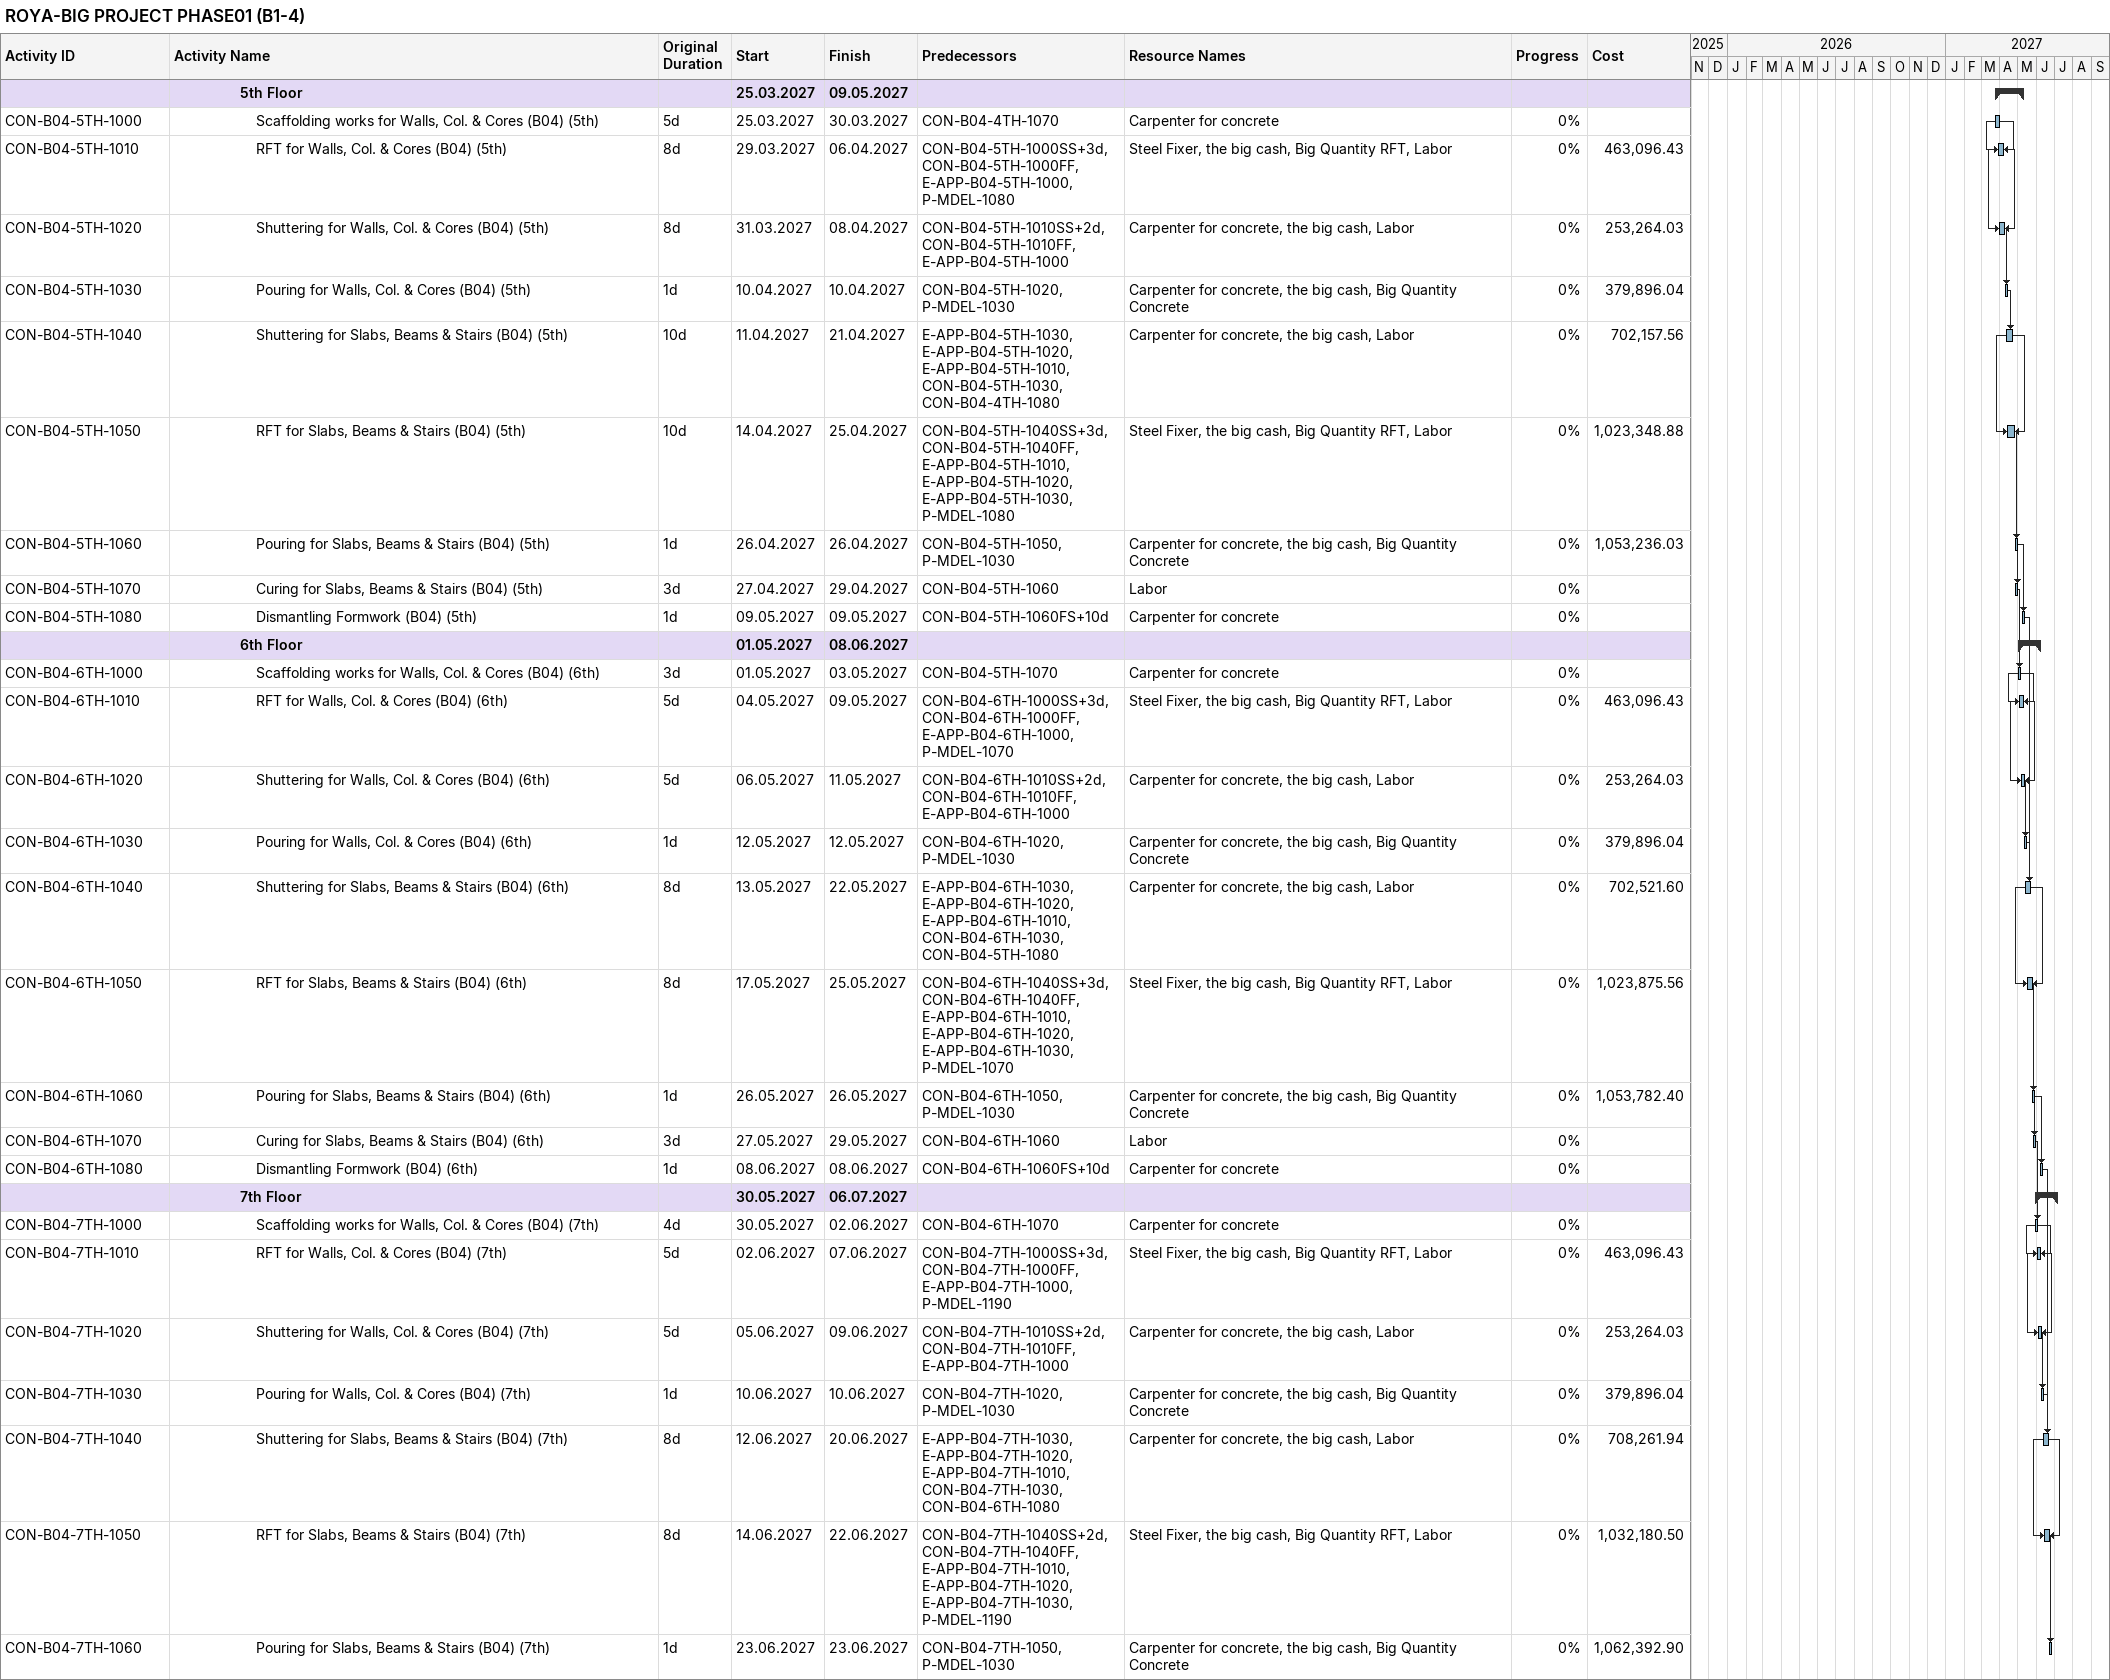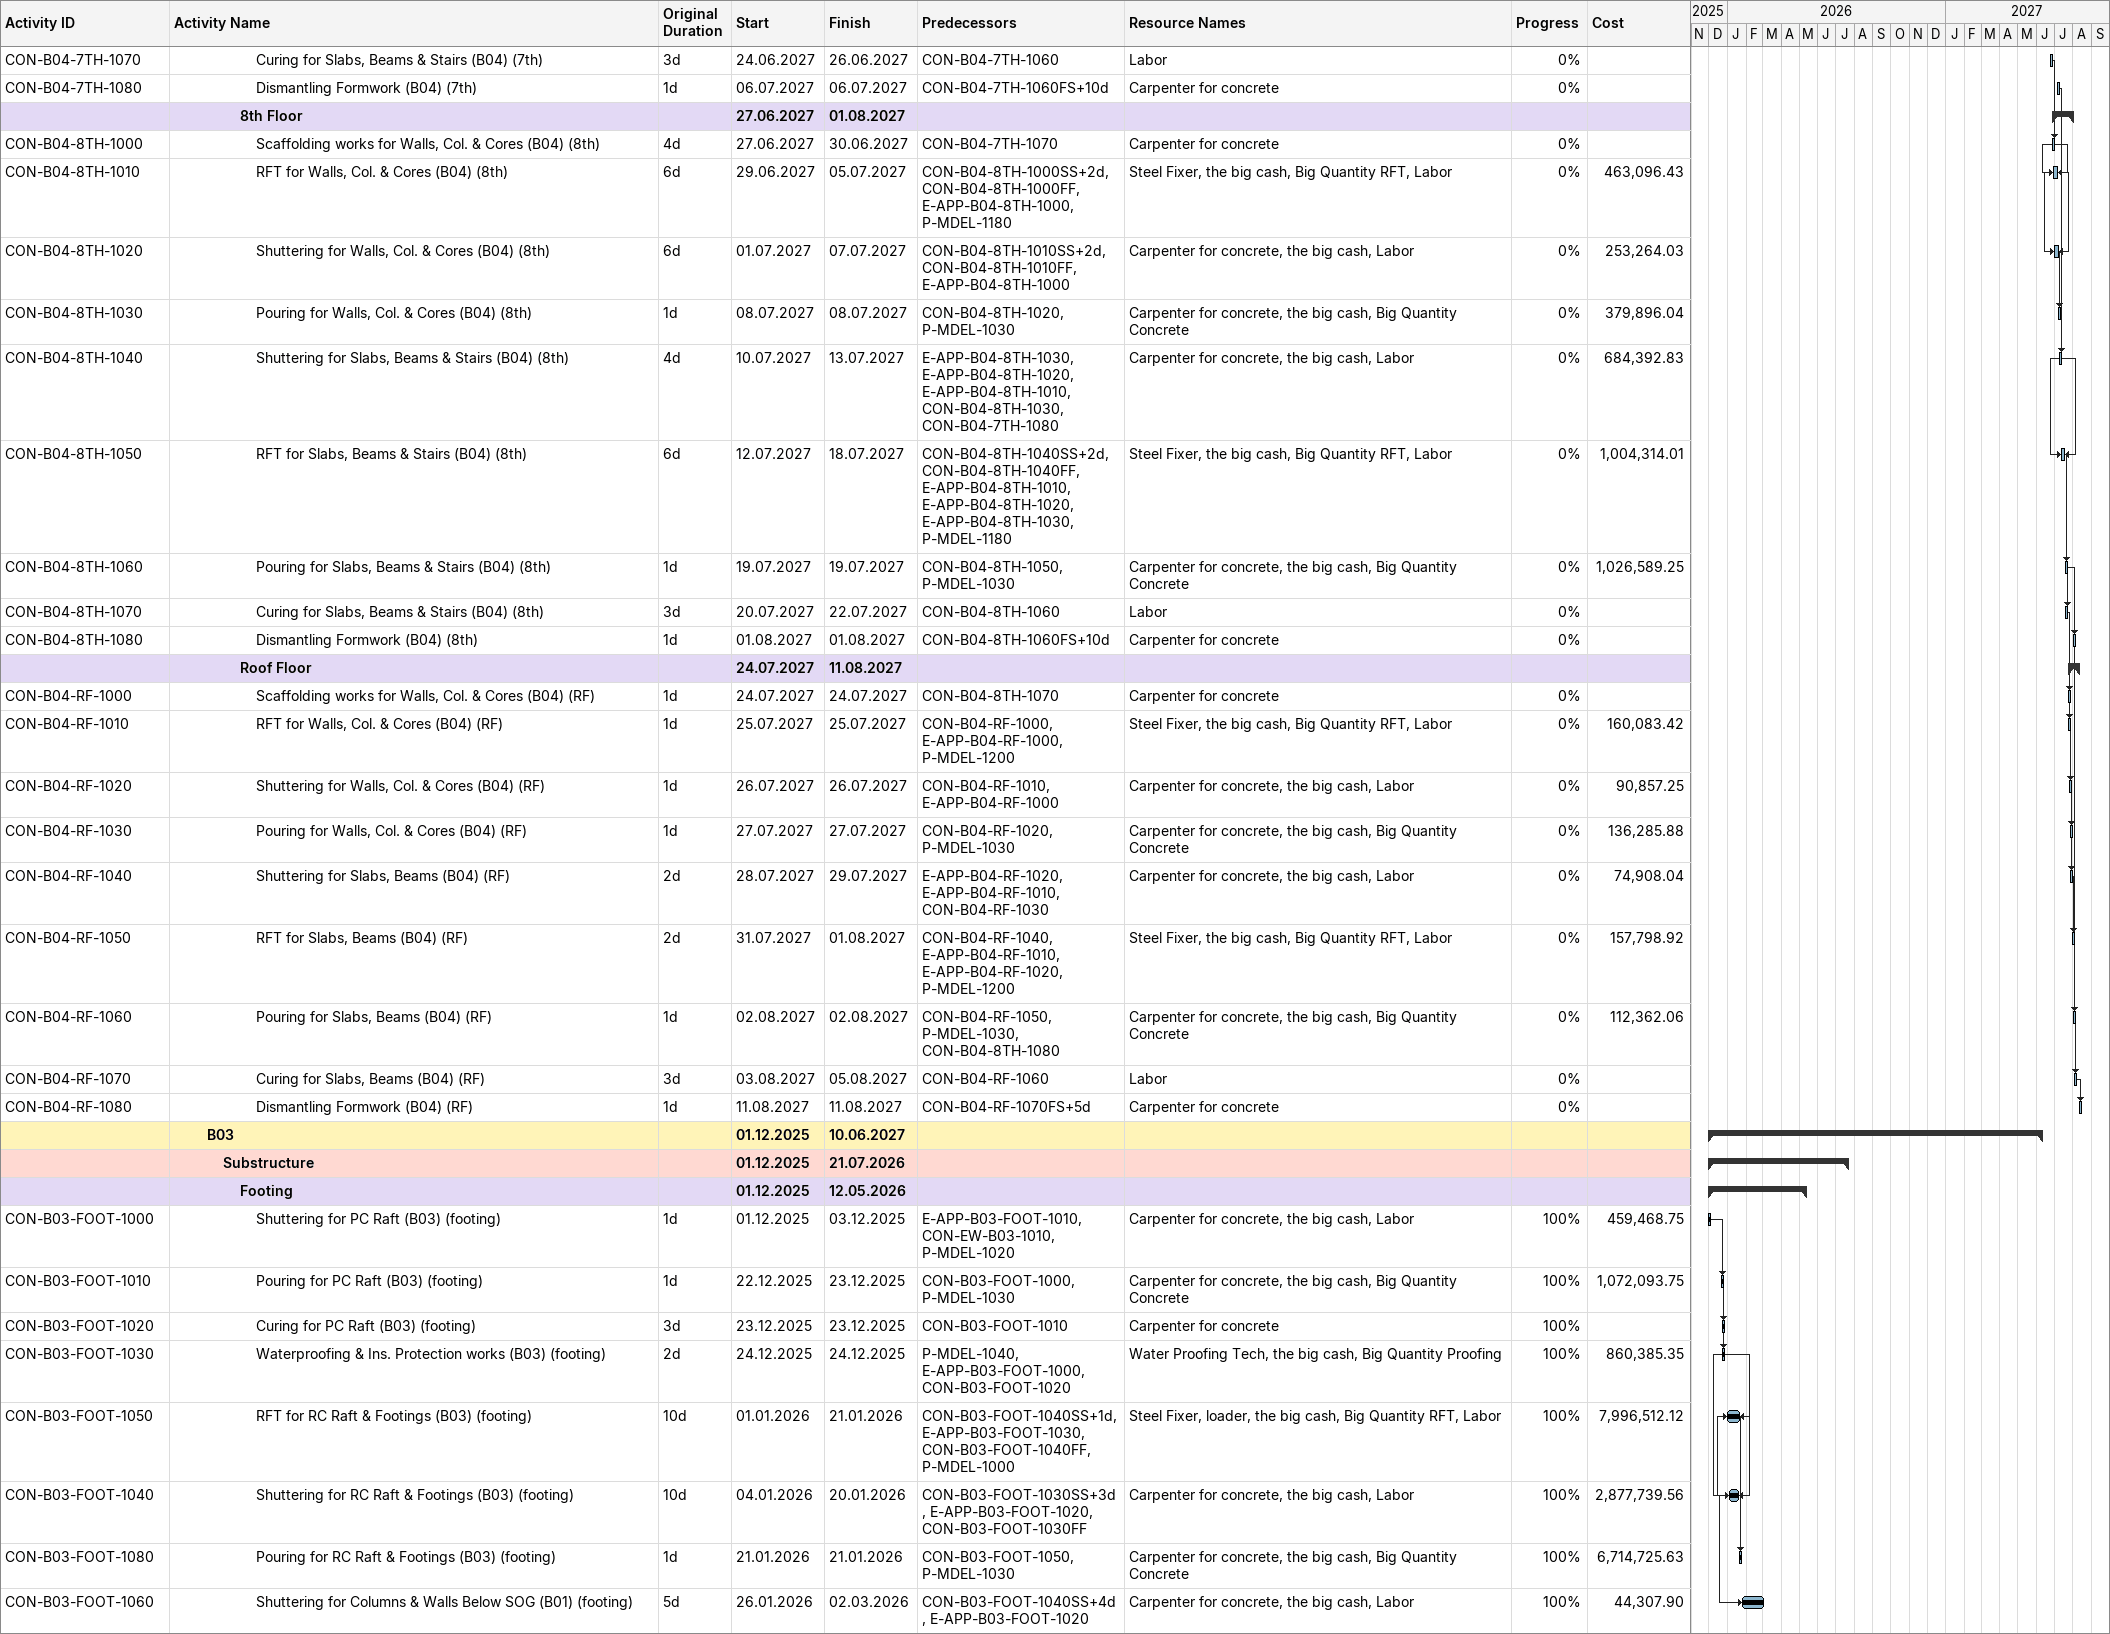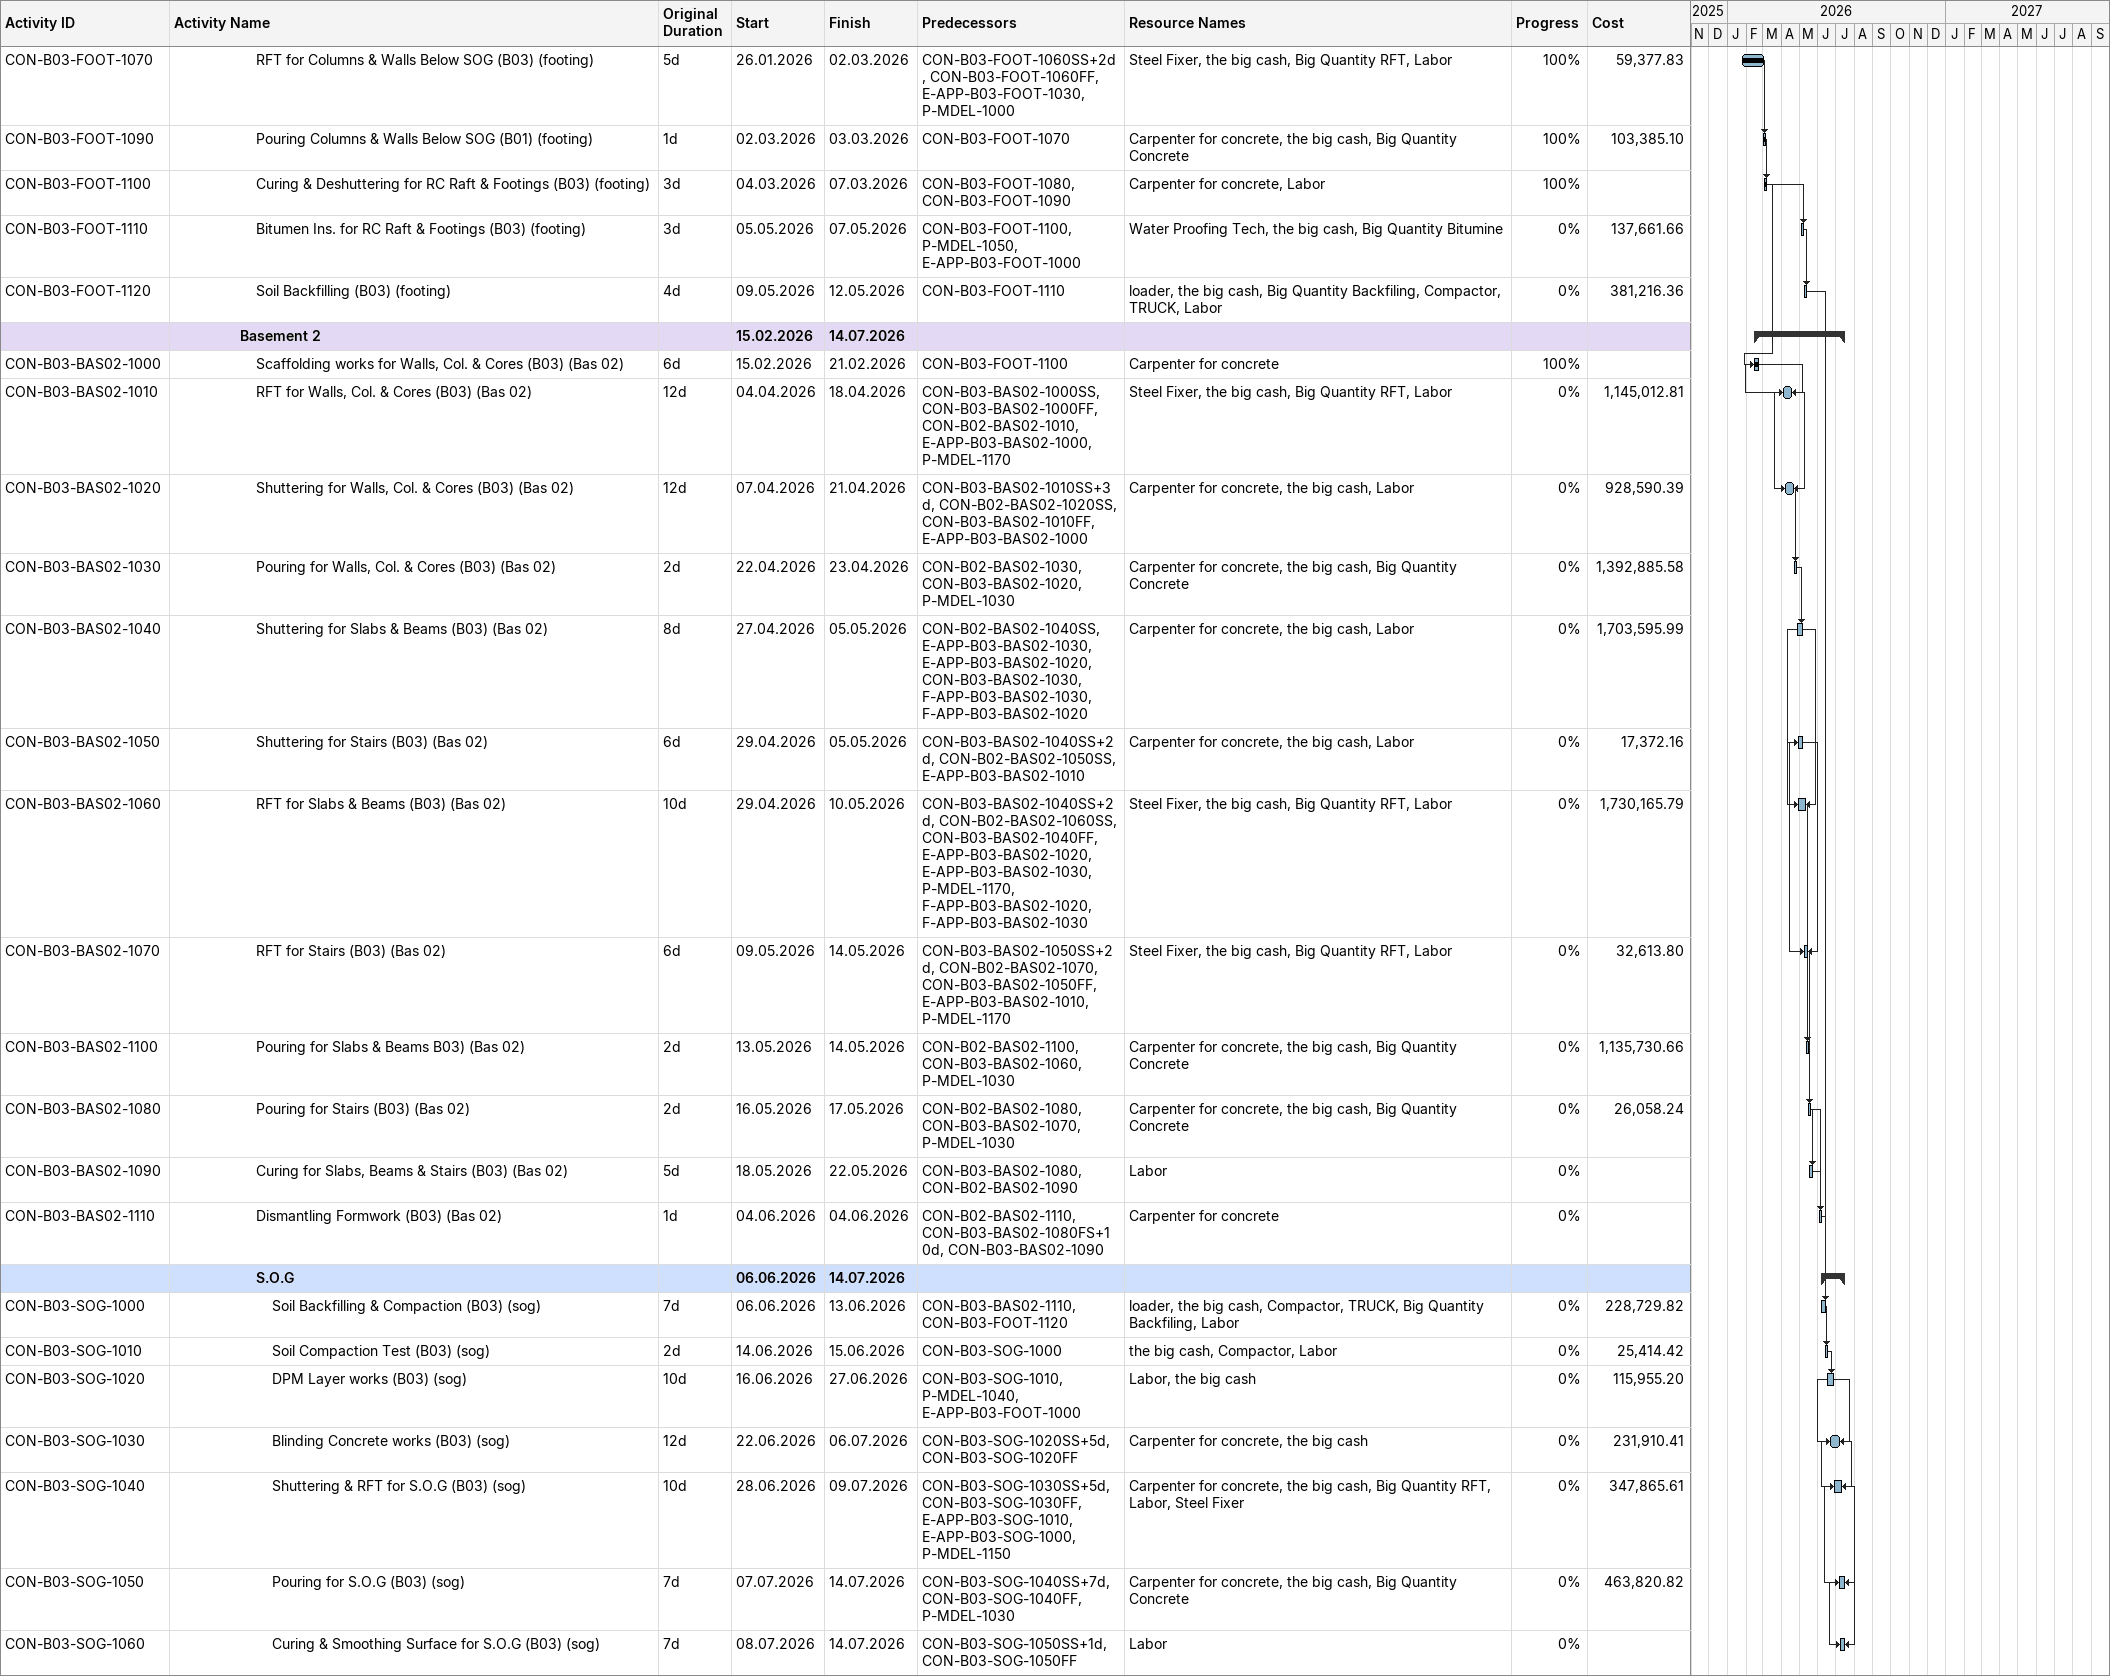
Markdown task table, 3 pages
ROYA-BIG PROJECT PHASE01 (B1-4)

| ID | Level | Task | Original duration | Start | Finish | Predecessors | Resources | % complete | Cost |
|---|---|---|---|---|---|---|---|---|---|
|  | 5 | **5th Floor** |  | 2027-03-25 | 2027-05-09 |  |  |  |  |
| CON-B04-5TH-1000 | 6 | Scaffolding works for Walls, Col. & Cores (B04) (5th) | 5d | 2027-03-25 | 2027-03-30 | CON-B04-4TH-1070 | Carpenter for concrete | 0 |  |
| CON-B04-5TH-1010 | 6 | RFT for Walls, Col. & Cores (B04) (5th) | 8d | 2027-03-29 | 2027-04-06 | CON-B04-5TH-1000SS+3d, CON-B04-5TH-1000FF, E-APP-B04-5TH-1000, P-MDEL-1080 | Steel Fixer, the big cash, Big Quantity RFT, Labor | 0 | 463096.43 |
| CON-B04-5TH-1020 | 6 | Shuttering for Walls, Col. & Cores (B04) (5th) | 8d | 2027-03-31 | 2027-04-08 | CON-B04-5TH-1010SS+2d, CON-B04-5TH-1010FF, E-APP-B04-5TH-1000 | Carpenter for concrete, the big cash, Labor | 0 | 253264.03 |
| CON-B04-5TH-1030 | 6 | Pouring for Walls, Col. & Cores (B04) (5th) | 1d | 2027-04-10 | 2027-04-10 | CON-B04-5TH-1020, P-MDEL-1030 | Carpenter for concrete, the big cash, Big Quantity Concrete | 0 | 379896.04 |
| CON-B04-5TH-1040 | 6 | Shuttering for Slabs, Beams & Stairs (B04) (5th) | 10d | 2027-04-11 | 2027-04-21 | E-APP-B04-5TH-1030, E-APP-B04-5TH-1020, E-APP-B04-5TH-1010, CON-B04-5TH-1030, CON-B04-4TH-1080 | Carpenter for concrete, the big cash, Labor | 0 | 702157.56 |
| CON-B04-5TH-1050 | 6 | RFT for Slabs, Beams & Stairs (B04) (5th) | 10d | 2027-04-14 | 2027-04-25 | CON-B04-5TH-1040SS+3d, CON-B04-5TH-1040FF, E-APP-B04-5TH-1010, E-APP-B04-5TH-1020, E-APP-B04-5TH-1030, P-MDEL-1080 | Steel Fixer, the big cash, Big Quantity RFT, Labor | 0 | 1023348.88 |
| CON-B04-5TH-1060 | 6 | Pouring for Slabs, Beams & Stairs (B04) (5th) | 1d | 2027-04-26 | 2027-04-26 | CON-B04-5TH-1050, P-MDEL-1030 | Carpenter for concrete, the big cash, Big Quantity Concrete | 0 | 1053236.03 |
| CON-B04-5TH-1070 | 6 | Curing for Slabs, Beams & Stairs (B04) (5th) | 3d | 2027-04-27 | 2027-04-29 | CON-B04-5TH-1060 | Labor | 0 |  |
| CON-B04-5TH-1080 | 6 | Dismantling Formwork (B04) (5th) | 1d | 2027-05-09 | 2027-05-09 | CON-B04-5TH-1060FS+10d | Carpenter for concrete | 0 |  |
|  | 5 | **6th Floor** |  | 2027-05-01 | 2027-06-08 |  |  |  |  |
| CON-B04-6TH-1000 | 6 | Scaffolding works for Walls, Col. & Cores (B04) (6th) | 3d | 2027-05-01 | 2027-05-03 | CON-B04-5TH-1070 | Carpenter for concrete | 0 |  |
| CON-B04-6TH-1010 | 6 | RFT for Walls, Col. & Cores (B04) (6th) | 5d | 2027-05-04 | 2027-05-09 | CON-B04-6TH-1000SS+3d, CON-B04-6TH-1000FF, E-APP-B04-6TH-1000, P-MDEL-1070 | Steel Fixer, the big cash, Big Quantity RFT, Labor | 0 | 463096.43 |
| CON-B04-6TH-1020 | 6 | Shuttering for Walls, Col. & Cores (B04) (6th) | 5d | 2027-05-06 | 2027-05-11 | CON-B04-6TH-1010SS+2d, CON-B04-6TH-1010FF, E-APP-B04-6TH-1000 | Carpenter for concrete, the big cash, Labor | 0 | 253264.03 |
| CON-B04-6TH-1030 | 6 | Pouring for Walls, Col. & Cores (B04) (6th) | 1d | 2027-05-12 | 2027-05-12 | CON-B04-6TH-1020, P-MDEL-1030 | Carpenter for concrete, the big cash, Big Quantity Concrete | 0 | 379896.04 |
| CON-B04-6TH-1040 | 6 | Shuttering for Slabs, Beams & Stairs (B04) (6th) | 8d | 2027-05-13 | 2027-05-22 | E-APP-B04-6TH-1030, E-APP-B04-6TH-1020, E-APP-B04-6TH-1010, CON-B04-6TH-1030, CON-B04-5TH-1080 | Carpenter for concrete, the big cash, Labor | 0 | 702521.60 |
| CON-B04-6TH-1050 | 6 | RFT for Slabs, Beams & Stairs (B04) (6th) | 8d | 2027-05-17 | 2027-05-25 | CON-B04-6TH-1040SS+3d, CON-B04-6TH-1040FF, E-APP-B04-6TH-1010, E-APP-B04-6TH-1020, E-APP-B04-6TH-1030, P-MDEL-1070 | Steel Fixer, the big cash, Big Quantity RFT, Labor | 0 | 1023875.56 |
| CON-B04-6TH-1060 | 6 | Pouring for Slabs, Beams & Stairs (B04) (6th) | 1d | 2027-05-26 | 2027-05-26 | CON-B04-6TH-1050, P-MDEL-1030 | Carpenter for concrete, the big cash, Big Quantity Concrete | 0 | 1053782.40 |
| CON-B04-6TH-1070 | 6 | Curing for Slabs, Beams & Stairs (B04) (6th) | 3d | 2027-05-27 | 2027-05-29 | CON-B04-6TH-1060 | Labor | 0 |  |
| CON-B04-6TH-1080 | 6 | Dismantling Formwork (B04) (6th) | 1d | 2027-06-08 | 2027-06-08 | CON-B04-6TH-1060FS+10d | Carpenter for concrete | 0 |  |
|  | 5 | **7th Floor** |  | 2027-05-30 | 2027-07-06 |  |  |  |  |
| CON-B04-7TH-1000 | 6 | Scaffolding works for Walls, Col. & Cores (B04) (7th) | 4d | 2027-05-30 | 2027-06-02 | CON-B04-6TH-1070 | Carpenter for concrete | 0 |  |
| CON-B04-7TH-1010 | 6 | RFT for Walls, Col. & Cores (B04) (7th) | 5d | 2027-06-02 | 2027-06-07 | CON-B04-7TH-1000SS+3d, CON-B04-7TH-1000FF, E-APP-B04-7TH-1000, P-MDEL-1190 | Steel Fixer, the big cash, Big Quantity RFT, Labor | 0 | 463096.43 |
| CON-B04-7TH-1020 | 6 | Shuttering for Walls, Col. & Cores (B04) (7th) | 5d | 2027-06-05 | 2027-06-09 | CON-B04-7TH-1010SS+2d, CON-B04-7TH-1010FF, E-APP-B04-7TH-1000 | Carpenter for concrete, the big cash, Labor | 0 | 253264.03 |
| CON-B04-7TH-1030 | 6 | Pouring for Walls, Col. & Cores (B04) (7th) | 1d | 2027-06-10 | 2027-06-10 | CON-B04-7TH-1020, P-MDEL-1030 | Carpenter for concrete, the big cash, Big Quantity Concrete | 0 | 379896.04 |
| CON-B04-7TH-1040 | 6 | Shuttering for Slabs, Beams & Stairs (B04) (7th) | 8d | 2027-06-12 | 2027-06-20 | E-APP-B04-7TH-1030, E-APP-B04-7TH-1020, E-APP-B04-7TH-1010, CON-B04-7TH-1030, CON-B04-6TH-1080 | Carpenter for concrete, the big cash, Labor | 0 | 708261.94 |
| CON-B04-7TH-1050 | 6 | RFT for Slabs, Beams & Stairs (B04) (7th) | 8d | 2027-06-14 | 2027-06-22 | CON-B04-7TH-1040SS+2d, CON-B04-7TH-1040FF, E-APP-B04-7TH-1010, E-APP-B04-7TH-1020, E-APP-B04-7TH-1030, P-MDEL-1190 | Steel Fixer, the big cash, Big Quantity RFT, Labor | 0 | 1032180.50 |
| CON-B04-7TH-1060 | 6 | Pouring for Slabs, Beams & Stairs (B04) (7th) | 1d | 2027-06-23 | 2027-06-23 | CON-B04-7TH-1050, P-MDEL-1030 | Carpenter for concrete, the big cash, Big Quantity Concrete | 0 | 1062392.90 |
| CON-B04-7TH-1070 | 6 | Curing for Slabs, Beams & Stairs (B04) (7th) | 3d | 2027-06-24 | 2027-06-26 | CON-B04-7TH-1060 | Labor | 0 |  |
| CON-B04-7TH-1080 | 6 | Dismantling Formwork (B04) (7th) | 1d | 2027-07-06 | 2027-07-06 | CON-B04-7TH-1060FS+10d | Carpenter for concrete | 0 |  |
|  | 5 | **8th Floor** |  | 2027-06-27 | 2027-08-01 |  |  |  |  |
| CON-B04-8TH-1000 | 6 | Scaffolding works for Walls, Col. & Cores (B04) (8th) | 4d | 2027-06-27 | 2027-06-30 | CON-B04-7TH-1070 | Carpenter for concrete | 0 |  |
| CON-B04-8TH-1010 | 6 | RFT for Walls, Col. & Cores (B04) (8th) | 6d | 2027-06-29 | 2027-07-05 | CON-B04-8TH-1000SS+2d, CON-B04-8TH-1000FF, E-APP-B04-8TH-1000, P-MDEL-1180 | Steel Fixer, the big cash, Big Quantity RFT, Labor | 0 | 463096.43 |
| CON-B04-8TH-1020 | 6 | Shuttering for Walls, Col. & Cores (B04) (8th) | 6d | 2027-07-01 | 2027-07-07 | CON-B04-8TH-1010SS+2d, CON-B04-8TH-1010FF, E-APP-B04-8TH-1000 | Carpenter for concrete, the big cash, Labor | 0 | 253264.03 |
| CON-B04-8TH-1030 | 6 | Pouring for Walls, Col. & Cores (B04) (8th) | 1d | 2027-07-08 | 2027-07-08 | CON-B04-8TH-1020, P-MDEL-1030 | Carpenter for concrete, the big cash, Big Quantity Concrete | 0 | 379896.04 |
| CON-B04-8TH-1040 | 6 | Shuttering for Slabs, Beams & Stairs (B04) (8th) | 4d | 2027-07-10 | 2027-07-13 | E-APP-B04-8TH-1030, E-APP-B04-8TH-1020, E-APP-B04-8TH-1010, CON-B04-8TH-1030, CON-B04-7TH-1080 | Carpenter for concrete, the big cash, Labor | 0 | 684392.83 |
| CON-B04-8TH-1050 | 6 | RFT for Slabs, Beams & Stairs (B04) (8th) | 6d | 2027-07-12 | 2027-07-18 | CON-B04-8TH-1040SS+2d, CON-B04-8TH-1040FF, E-APP-B04-8TH-1010, E-APP-B04-8TH-1020, E-APP-B04-8TH-1030, P-MDEL-1180 | Steel Fixer, the big cash, Big Quantity RFT, Labor | 0 | 1004314.01 |
| CON-B04-8TH-1060 | 6 | Pouring for Slabs, Beams & Stairs (B04) (8th) | 1d | 2027-07-19 | 2027-07-19 | CON-B04-8TH-1050, P-MDEL-1030 | Carpenter for concrete, the big cash, Big Quantity Concrete | 0 | 1026589.25 |
| CON-B04-8TH-1070 | 6 | Curing for Slabs, Beams & Stairs (B04) (8th) | 3d | 2027-07-20 | 2027-07-22 | CON-B04-8TH-1060 | Labor | 0 |  |
| CON-B04-8TH-1080 | 6 | Dismantling Formwork (B04) (8th) | 1d | 2027-08-01 | 2027-08-01 | CON-B04-8TH-1060FS+10d | Carpenter for concrete | 0 |  |
|  | 5 | **Roof Floor** |  | 2027-07-24 | 2027-08-11 |  |  |  |  |
| CON-B04-RF-1000 | 6 | Scaffolding works for Walls, Col. & Cores (B04) (RF) | 1d | 2027-07-24 | 2027-07-24 | CON-B04-8TH-1070 | Carpenter for concrete | 0 |  |
| CON-B04-RF-1010 | 6 | RFT for Walls, Col. & Cores (B04) (RF) | 1d | 2027-07-25 | 2027-07-25 | CON-B04-RF-1000, E-APP-B04-RF-1000, P-MDEL-1200 | Steel Fixer, the big cash, Big Quantity RFT, Labor | 0 | 160083.42 |
| CON-B04-RF-1020 | 6 | Shuttering for Walls, Col. & Cores (B04) (RF) | 1d | 2027-07-26 | 2027-07-26 | CON-B04-RF-1010, E-APP-B04-RF-1000 | Carpenter for concrete, the big cash, Labor | 0 | 90857.25 |
| CON-B04-RF-1030 | 6 | Pouring for Walls, Col. & Cores (B04) (RF) | 1d | 2027-07-27 | 2027-07-27 | CON-B04-RF-1020, P-MDEL-1030 | Carpenter for concrete, the big cash, Big Quantity Concrete | 0 | 136285.88 |
| CON-B04-RF-1040 | 6 | Shuttering for Slabs, Beams (B04) (RF) | 2d | 2027-07-28 | 2027-07-29 | E-APP-B04-RF-1020, E-APP-B04-RF-1010, CON-B04-RF-1030 | Carpenter for concrete, the big cash, Labor | 0 | 74908.04 |
| CON-B04-RF-1050 | 6 | RFT for Slabs, Beams (B04) (RF) | 2d | 2027-07-31 | 2027-08-01 | CON-B04-RF-1040, E-APP-B04-RF-1010, E-APP-B04-RF-1020, P-MDEL-1200 | Steel Fixer, the big cash, Big Quantity RFT, Labor | 0 | 157798.92 |
| CON-B04-RF-1060 | 6 | Pouring for Slabs, Beams (B04) (RF) | 1d | 2027-08-02 | 2027-08-02 | CON-B04-RF-1050, P-MDEL-1030, CON-B04-8TH-1080 | Carpenter for concrete, the big cash, Big Quantity Concrete | 0 | 112362.06 |
| CON-B04-RF-1070 | 6 | Curing for Slabs, Beams (B04) (RF) | 3d | 2027-08-03 | 2027-08-05 | CON-B04-RF-1060 | Labor | 0 |  |
| CON-B04-RF-1080 | 6 | Dismantling Formwork (B04) (RF) | 1d | 2027-08-11 | 2027-08-11 | CON-B04-RF-1070FS+5d | Carpenter for concrete | 0 |  |
|  | 3 | **B03** |  | 2025-12-01 | 2027-06-10 |  |  |  |  |
|  | 4 | **Substructure** |  | 2025-12-01 | 2026-07-21 |  |  |  |  |
|  | 5 | **Footing** |  | 2025-12-01 | 2026-05-12 |  |  |  |  |
| CON-B03-FOOT-1000 | 6 | Shuttering for PC Raft (B03) (footing) | 1d | 2025-12-01 | 2025-12-03 | E-APP-B03-FOOT-1010, CON-EW-B03-1010, P-MDEL-1020 | Carpenter for concrete, the big cash, Labor | 100 | 459468.75 |
| CON-B03-FOOT-1010 | 6 | Pouring for PC Raft (B03) (footing) | 1d | 2025-12-22 | 2025-12-23 | CON-B03-FOOT-1000, P-MDEL-1030 | Carpenter for concrete, the big cash, Big Quantity Concrete | 100 | 1072093.75 |
| CON-B03-FOOT-1020 | 6 | Curing for PC Raft (B03) (footing) | 3d | 2025-12-23 | 2025-12-23 | CON-B03-FOOT-1010 | Carpenter for concrete | 100 |  |
| CON-B03-FOOT-1030 | 6 | Waterproofing & Ins. Protection works (B03) (footing) | 2d | 2025-12-24 | 2025-12-24 | P-MDEL-1040, E-APP-B03-FOOT-1000, CON-B03-FOOT-1020 | Water Proofing Tech, the big cash, Big Quantity Proofing | 100 | 860385.35 |
| CON-B03-FOOT-1050 | 6 | RFT for RC Raft & Footings (B03) (footing) | 10d | 2026-01-01 | 2026-01-21 | CON-B03-FOOT-1040SS+1d, E-APP-B03-FOOT-1030, CON-B03-FOOT-1040FF, P-MDEL-1000 | Steel Fixer, loader, the big cash, Big Quantity RFT, Labor | 100 | 7996512.12 |
| CON-B03-FOOT-1040 | 6 | Shuttering for RC Raft & Footings (B03) (footing) | 10d | 2026-01-04 | 2026-01-20 | CON-B03-FOOT-1030SS+3d, E-APP-B03-FOOT-1020, CON-B03-FOOT-1030FF | Carpenter for concrete, the big cash, Labor | 100 | 2877739.56 |
| CON-B03-FOOT-1080 | 6 | Pouring for RC Raft & Footings (B03) (footing) | 1d | 2026-01-21 | 2026-01-21 | CON-B03-FOOT-1050, P-MDEL-1030 | Carpenter for concrete, the big cash, Big Quantity Concrete | 100 | 6714725.63 |
| CON-B03-FOOT-1060 | 6 | Shuttering for Columns & Walls Below SOG (B01) (footing) | 5d | 2026-01-26 | 2026-03-02 | CON-B03-FOOT-1040SS+4d, E-APP-B03-FOOT-1020 | Carpenter for concrete, the big cash, Labor | 100 | 44307.90 |
| CON-B03-FOOT-1070 | 6 | RFT for Columns & Walls Below SOG (B03) (footing) | 5d | 2026-01-26 | 2026-03-02 | CON-B03-FOOT-1060SS+2d, CON-B03-FOOT-1060FF, E-APP-B03-FOOT-1030, P-MDEL-1000 | Steel Fixer, the big cash, Big Quantity RFT, Labor | 100 | 59377.83 |
| CON-B03-FOOT-1090 | 6 | Pouring Columns & Walls Below SOG (B01) (footing) | 1d | 2026-03-02 | 2026-03-03 | CON-B03-FOOT-1070 | Carpenter for concrete, the big cash, Big Quantity Concrete | 100 | 103385.10 |
| CON-B03-FOOT-1100 | 6 | Curing & Deshuttering for RC Raft & Footings (B03) (footing) | 3d | 2026-03-04 | 2026-03-07 | CON-B03-FOOT-1080, CON-B03-FOOT-1090 | Carpenter for concrete, Labor | 100 |  |
| CON-B03-FOOT-1110 | 6 | Bitumen Ins. for RC Raft & Footings (B03) (footing) | 3d | 2026-05-05 | 2026-05-07 | CON-B03-FOOT-1100, P-MDEL-1050, E-APP-B03-FOOT-1000 | Water Proofing Tech, the big cash, Big Quantity Bitumine | 0 | 137661.66 |
| CON-B03-FOOT-1120 | 6 | Soil Backfilling (B03) (footing) | 4d | 2026-05-09 | 2026-05-12 | CON-B03-FOOT-1110 | loader, the big cash, Big Quantity Backfiling, Compactor, TRUCK, Labor | 0 | 381216.36 |
|  | 5 | **Basement 2** |  | 2026-02-15 | 2026-07-14 |  |  |  |  |
| CON-B03-BAS02-1000 | 6 | Scaffolding works for Walls, Col. & Cores (B03) (Bas 02) | 6d | 2026-02-15 | 2026-02-21 | CON-B03-FOOT-1100 | Carpenter for concrete | 100 |  |
| CON-B03-BAS02-1010 | 6 | RFT for Walls, Col. & Cores (B03) (Bas 02) | 12d | 2026-04-04 | 2026-04-18 | CON-B03-BAS02-1000SS, CON-B03-BAS02-1000FF, CON-B02-BAS02-1010, E-APP-B03-BAS02-1000, P-MDEL-1170 | Steel Fixer, the big cash, Big Quantity RFT, Labor | 0 | 1145012.81 |
| CON-B03-BAS02-1020 | 6 | Shuttering for Walls, Col. & Cores (B03) (Bas 02) | 12d | 2026-04-07 | 2026-04-21 | CON-B03-BAS02-1010SS+3d, CON-B02-BAS02-1020SS, CON-B03-BAS02-1010FF, E-APP-B03-BAS02-1000 | Carpenter for concrete, the big cash, Labor | 0 | 928590.39 |
| CON-B03-BAS02-1030 | 6 | Pouring for Walls, Col. & Cores (B03) (Bas 02) | 2d | 2026-04-22 | 2026-04-23 | CON-B02-BAS02-1030, CON-B03-BAS02-1020, P-MDEL-1030 | Carpenter for concrete, the big cash, Big Quantity Concrete | 0 | 1392885.58 |
| CON-B03-BAS02-1040 | 6 | Shuttering for Slabs & Beams (B03) (Bas 02) | 8d | 2026-04-27 | 2026-05-05 | CON-B02-BAS02-1040SS, E-APP-B03-BAS02-1030, E-APP-B03-BAS02-1020, CON-B03-BAS02-1030, F-APP-B03-BAS02-1030, F-APP-B03-BAS02-1020 | Carpenter for concrete, the big cash, Labor | 0 | 1703595.99 |
| CON-B03-BAS02-1050 | 6 | Shuttering for Stairs (B03) (Bas 02) | 6d | 2026-04-29 | 2026-05-05 | CON-B03-BAS02-1040SS+2d, CON-B02-BAS02-1050SS, E-APP-B03-BAS02-1010 | Carpenter for concrete, the big cash, Labor | 0 | 17372.16 |
| CON-B03-BAS02-1060 | 6 | RFT for Slabs & Beams (B03) (Bas 02) | 10d | 2026-04-29 | 2026-05-10 | CON-B03-BAS02-1040SS+2d, CON-B02-BAS02-1060SS, CON-B03-BAS02-1040FF, E-APP-B03-BAS02-1020, E-APP-B03-BAS02-1030, P-MDEL-1170, F-APP-B03-BAS02-1020, F-APP-B03-BAS02-1030 | Steel Fixer, the big cash, Big Quantity RFT, Labor | 0 | 1730165.79 |
| CON-B03-BAS02-1070 | 6 | RFT for Stairs (B03) (Bas 02) | 6d | 2026-05-09 | 2026-05-14 | CON-B03-BAS02-1050SS+2d, CON-B02-BAS02-1070, CON-B03-BAS02-1050FF, E-APP-B03-BAS02-1010, P-MDEL-1170 | Steel Fixer, the big cash, Big Quantity RFT, Labor | 0 | 32613.80 |
| CON-B03-BAS02-1100 | 6 | Pouring for Slabs & Beams B03) (Bas 02) | 2d | 2026-05-13 | 2026-05-14 | CON-B02-BAS02-1100, CON-B03-BAS02-1060, P-MDEL-1030 | Carpenter for concrete, the big cash, Big Quantity Concrete | 0 | 1135730.66 |
| CON-B03-BAS02-1080 | 6 | Pouring for Stairs (B03) (Bas 02) | 2d | 2026-05-16 | 2026-05-17 | CON-B02-BAS02-1080, CON-B03-BAS02-1070, P-MDEL-1030 | Carpenter for concrete, the big cash, Big Quantity Concrete | 0 | 26058.24 |
| CON-B03-BAS02-1090 | 6 | Curing for Slabs, Beams & Stairs (B03) (Bas 02) | 5d | 2026-05-18 | 2026-05-22 | CON-B03-BAS02-1080, CON-B02-BAS02-1090 | Labor | 0 |  |
| CON-B03-BAS02-1110 | 6 | Dismantling Formwork (B03) (Bas 02) | 1d | 2026-06-04 | 2026-06-04 | CON-B02-BAS02-1110, CON-B03-BAS02-1080FS+10d, CON-B03-BAS02-1090 | Carpenter for concrete | 0 |  |
|  | 6 | **S.O.G** |  | 2026-06-06 | 2026-07-14 |  |  |  |  |
| CON-B03-SOG-1000 | 7 | Soil Backfilling & Compaction (B03) (sog) | 7d | 2026-06-06 | 2026-06-13 | CON-B03-BAS02-1110, CON-B03-FOOT-1120 | loader, the big cash, Compactor, TRUCK, Big Quantity Backfiling, Labor | 0 | 228729.82 |
| CON-B03-SOG-1010 | 7 | Soil Compaction Test (B03) (sog) | 2d | 2026-06-14 | 2026-06-15 | CON-B03-SOG-1000 | the big cash, Compactor, Labor | 0 | 25414.42 |
| CON-B03-SOG-1020 | 7 | DPM Layer works (B03) (sog) | 10d | 2026-06-16 | 2026-06-27 | CON-B03-SOG-1010, P-MDEL-1040, E-APP-B03-FOOT-1000 | Labor, the big cash | 0 | 115955.20 |
| CON-B03-SOG-1030 | 7 | Blinding Concrete works (B03) (sog) | 12d | 2026-06-22 | 2026-07-06 | CON-B03-SOG-1020SS+5d, CON-B03-SOG-1020FF | Carpenter for concrete, the big cash | 0 | 231910.41 |
| CON-B03-SOG-1040 | 7 | Shuttering & RFT for S.O.G (B03) (sog) | 10d | 2026-06-28 | 2026-07-09 | CON-B03-SOG-1030SS+5d, CON-B03-SOG-1030FF, E-APP-B03-SOG-1010, E-APP-B03-SOG-1000, P-MDEL-1150 | Carpenter for concrete, the big cash, Big Quantity RFT, Labor, Steel Fixer | 0 | 347865.61 |
| CON-B03-SOG-1050 | 7 | Pouring for S.O.G (B03) (sog) | 7d | 2026-07-07 | 2026-07-14 | CON-B03-SOG-1040SS+7d, CON-B03-SOG-1040FF, P-MDEL-1030 | Carpenter for concrete, the big cash, Big Quantity Concrete | 0 | 463820.82 |
| CON-B03-SOG-1060 | 7 | Curing & Smoothing Surface for S.O.G (B03) (sog) | 7d | 2026-07-08 | 2026-07-14 | CON-B03-SOG-1050SS+1d, CON-B03-SOG-1050FF | Labor | 0 |  |
